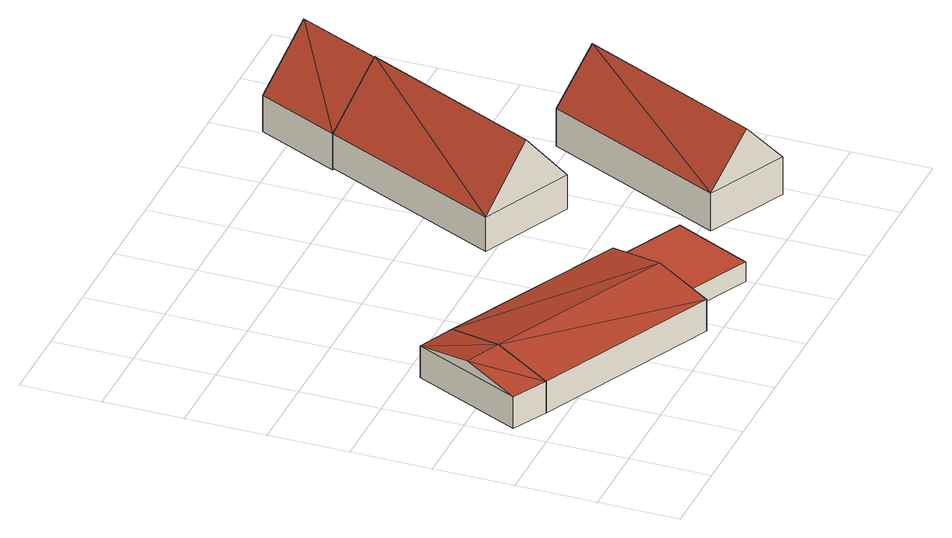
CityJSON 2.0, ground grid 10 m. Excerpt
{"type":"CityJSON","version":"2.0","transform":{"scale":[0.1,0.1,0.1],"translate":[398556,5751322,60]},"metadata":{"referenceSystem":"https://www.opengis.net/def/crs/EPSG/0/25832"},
"CityObjects":{
"building1":{"type":"Building","attributes":{"Geometrietyp2DReferenz":"3000","Gemeindeschluessel":"05515000","function":"51009_1610","roofType":"3100","measuredHeight":5.59},"geometry":[{"type":"Solid","lod":"2","boundaries":[[[[0,1,2,3]],[[4,5,1,0]],[[6,7,5,4]],[[3,2,7,6]],[[0,8,4]],[[6,9,3]],[[8,0,3]],[[3,9,8]],[[4,8,9]],[[9,6,4]],[[1,5,7,2]]]],"semantics":{"surfaces":[{"type":"WallSurface"},{"type":"RoofSurface"},{"type":"GroundSurface"}],"values":[[0,0,0,0,0,0,1,1,1,1,2]]}}]},
"building2":{"type":"Building","attributes":{"Gemeindeschluessel":"05515000","Geometrietyp2DReferenz":"3000","function":"31001_2700","roofType":"3100","measuredHeight":5.6},"geometry":[{"type":"Solid","lod":"2","boundaries":[[[[10,11,1,0]],[[12,13,11,10]],[[4,5,13,12]],[[0,1,5,4]],[[10,14,12]],[[4,8,0]],[[14,10,0]],[[0,8,14]],[[12,14,8]],[[8,4,12]],[[11,13,5,1]]]],"semantics":{"surfaces":[{"type":"WallSurface"},{"type":"RoofSurface"},{"type":"GroundSurface"}],"values":[[0,0,0,0,0,0,1,1,1,1,2]]}}]},
"building3":{"type":"Building","attributes":{"Gemeindeschluessel":"05515000","Geometrietyp2DReferenz":"3000","function":"31001_2700","roofType":"1000","measuredHeight":2.57},"geometry":[{"type":"Solid","lod":"2","boundaries":[[[[15,16,17,18]],[[19,20,16,15]],[[21,22,20,19]],[[18,17,22,21]],[[19,15,18,21]],[[16,20,22,17]]]],"semantics":{"surfaces":[{"type":"WallSurface"},{"type":"RoofSurface"},{"type":"GroundSurface"}],"values":[[0,0,0,0,1,2]]}}]},
"building4":{"type":"Building","attributes":{"Gemeindeschluessel":"05515000","Geometrietyp2DReferenz":"3000","function":"31001_2700","roofType":"3100","measuredHeight":12.01},"geometry":[{"type":"Solid","lod":"2","boundaries":[[[[23,24,25,26]],[[27,28,24,23]],[[29,30,28,27]],[[26,25,30,29]],[[23,31,27]],[[29,32,26]],[[26,32,31]],[[31,23,26]],[[32,29,27]],[[27,31,32]],[[24,28,30,25]]]],"semantics":{"surfaces":[{"type":"WallSurface"},{"type":"RoofSurface"},{"type":"GroundSurface"}],"values":[[0,0,0,0,0,0,1,1,1,1,2]]}}]},
"building5":{"type":"Building","attributes":{"Gemeindeschluessel":"05515000","Geometrietyp2DReferenz":"3000","function":"31001_2700","roofType":"3100","measuredHeight":11.21},"geometry":[{"type":"Solid","lod":"2","boundaries":[[[[33,34,35,36]],[[37,38,34,33]],[[39,40,38,37]],[[36,35,40,39]],[[33,41,37]],[[39,42,36]],[[41,33,36]],[[36,42,41]],[[37,41,42]],[[42,39,37]],[[34,38,40,35]]]],"semantics":{"surfaces":[{"type":"WallSurface"},{"type":"RoofSurface"},{"type":"GroundSurface"}],"values":[[0,0,0,0,0,0,1,1,1,1,2]]}}]},
"building6":{"type":"Building","attributes":{"Gemeindeschluessel":"05515000","Geometrietyp2DReferenz":"3000","function":"31001_1000","roofType":"3100","measuredHeight":12.26},"address":[{"country":"Germany","locality":"Münster","thoroughfareNumber":"131","thoroughfareName":"Niederort"}],"geometry":[{"type":"Solid","lod":"2","boundaries":[[[[43,44,45,29]],[[46,47,44,43]],[[26,48,47,46]],[[29,45,48,26]],[[43,49,46]],[[26,50,29]],[[49,43,29]],[[29,50,49]],[[46,49,50]],[[50,26,46]],[[44,47,48,45]]]],"semantics":{"surfaces":[{"type":"WallSurface"},{"type":"RoofSurface"},{"type":"GroundSurface"}],"values":[[0,0,0,0,0,0,1,1,1,1,2]]}}]}
},
"vertices":[
[117,259,53],[117,259,11],[71,280,11],[71,280,53],[51,120,53],[51,120,11],[7,143,53],[7,143,11],[84,190,67],[39,211,67],
[344,151,53],[344,151,11],[279,13,53],[279,13,11],[312,82,67],
[440,107,37],[440,107,11],[353,148,11],[353,148,37],[393,9,37],[393,9,11],[308,50,37],[308,50,11],
[469,254,54],[469,254,9],[574,478,9],[574,478,54],[351,308,54],[351,308,9],[456,533,54],[456,533,9],[410,281,129],[515,505,129],
[591,314,58],[591,314,8],[484,86,8],[484,86,58],[693,267,58],[693,267,8],[586,38,58],[586,38,8],[642,290,120],[535,62,120],
[504,636,54],[504,636,6],[456,533,6],[622,581,54],[622,581,6],[574,478,6],[563,609,128],[515,505,128]
]}
